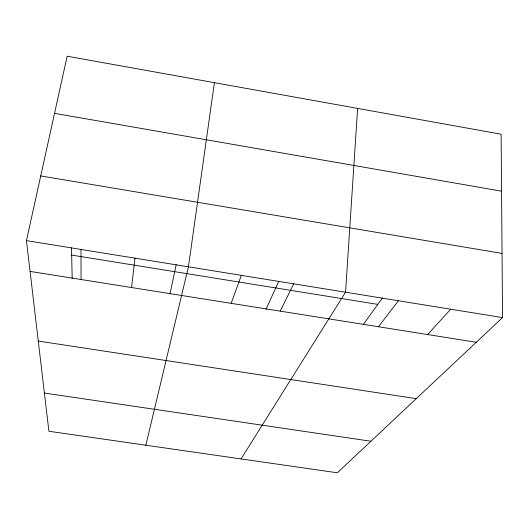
<?xml version="1.0" encoding="UTF-8"?>
<svg xmlns="http://www.w3.org/2000/svg" width="529" height="529" viewBox="0 0 529 529"><rect width="100%" height="100%" fill="white"/><g stroke="black" fill="none" stroke-linecap="round" stroke-linejoin="round"><path stroke-width="0.79" d="M357.624 108.412L345.543 292.213L241.052 458.927M131.569 287.531L134.988 258.172M214.41 82.669L188.43 266.814L145.852 445.22M170.027 293.879L176.17 264.665M26.45 240.629L67.15 56.206L501.128 134.201L502.55 317.592L337.343 472.794L48.899 431.254L26.45 240.629L502.55 317.592M231.133 303.348L241.33 275.364M265.975 309.353L278.79 281.256M280.218 311.138L293.701 283.828M363.383 324.317L382.46 297.979M378.453 326.743L398.416 300.756M427.597 334.546L450.748 309.22M44.403 393.047L370.941 441.232M38.28 341.066L416.257 398.661M30.074 271.41L476.272 342.276M71.66 255.09L377.825 304.38M40.726 175.926L502.054 253.424M54.54 113.345L501.571 191.174M71.494 247.737L72.189 278.585M80.997 249.443L81.063 279.51"/></g></svg>
